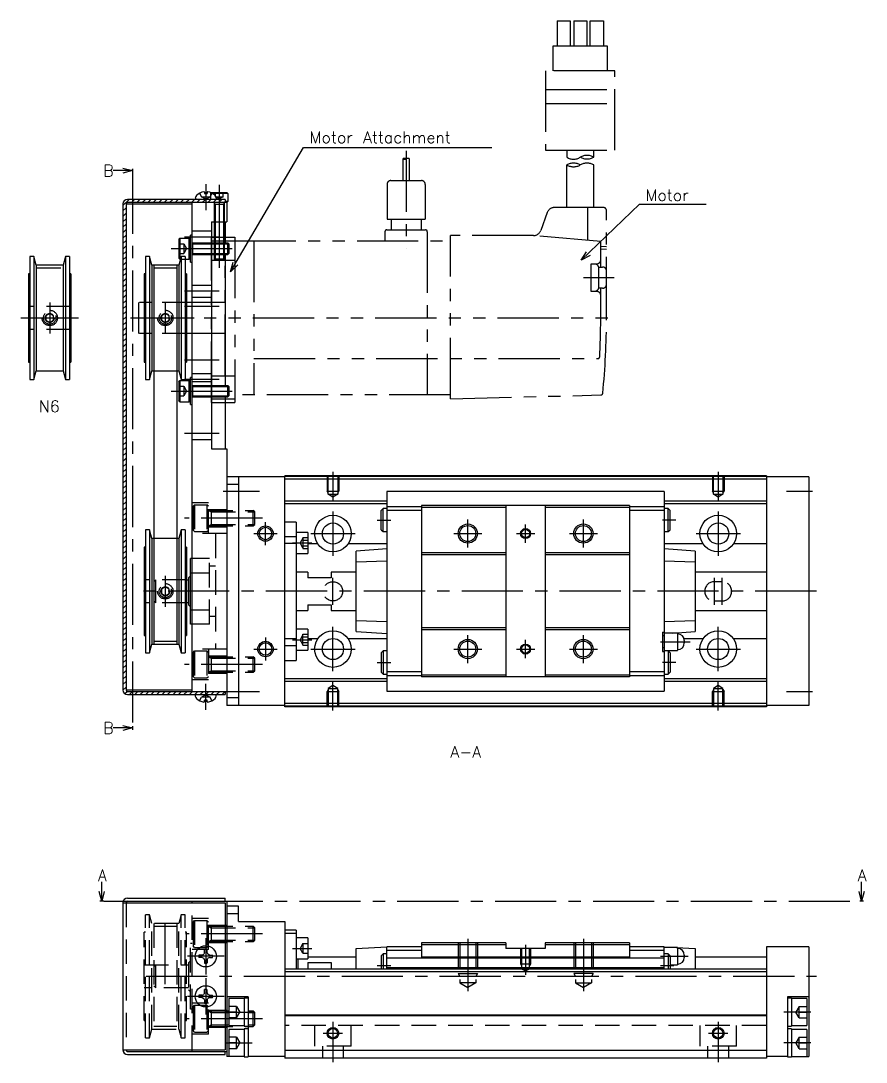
# Model space of a CAD drawing. Extents: x -2 to 446, y -8 to 279.
# Drawn here: x 226.3 to 445.7, y 9 to 279.5 of the extents above; entities that cross this region are included whole.
import ezdxf

# ---------------------------------------------------------------- set-up
doc = ezdxf.new("R2010")
doc.units = 0
doc.header["$LTSCALE"] = 0.5
for name, pattern in [('CENTER', [50.8, 31.75, -6.35, 6.35, -6.35]), ('DASHED', [19.05, 12.7, -6.35]), ('PHANTOM', [63.5, 31.75, -6.35, 6.35, -6.35, 6.35, -6.35])]:
    doc.linetypes.add(name, pattern=pattern)
for name, color, linetype in [('MSM_CENTER', 1, 'CENTER'), ('MSM_CONTINUOUS', 7, 'CONTINUOUS'), ('MSM_DASHED', 4, 'DASHED'), ('MSM_IMAGINARY', 6, 'PHANTOM'), ('MSM_NARROW', 5, 'CONTINUOUS'), ('MSM_PART_NUMBER', 7, 'CONTINUOUS')]:
    doc.layers.add(name, color=color, linetype=linetype)
doc.styles.get("Standard").update_dxf_attribs({"font": 'txt.shx', "height": 3, "bigfont": 'bigfont.shx'})

msp = doc.modelspace()

# ---------------------------------------------------------------- linework, layer by layer
at = {"layer": 'MSM_CENTER'}
for p, q in [((255.26, 240.06), (255.26, 96.3)), ((274.26, 237.06), (274.26, 230.3)), ((277.76, 236.9), (277.76, 215.3)), ((277.76, 223.3), (268.76, 223.3)), ((265.26, 220.3), (282.26, 220.3)), ((277.76, 209.3), (268.76, 209.3)), ((233.76, 206.3), (233.76, 198.3)), ((263.76, 206.3), (263.76, 198.3)), ((277.76, 205.3), (268.76, 205.3)), ((226.26, 202.3), (241.26, 202.3)), ((256.26, 202.3), (271.26, 202.3)), ((277.76, 191.3), (268.76, 191.3)), ((277.76, 186.3), (268.76, 186.3)), ((265.26, 183.3), (282.26, 183.3)), ((277.76, 172.3), (268.76, 172.3)), ((307.26, 162.3), (307.26, 154.79)), ((407.26, 162.3), (407.26, 154.79)), ((278.76, 157.3), (288.16, 157.3)), ((425.01, 157.3), (431.76, 157.3)), ((307.26, 152.05), (307.26, 140.55)), ((407.26, 152.05), (407.26, 140.55)), ((288.96, 150.3), (268.76, 150.3)), ((289.76, 143.3), (289.76, 149.3)), ((318.76, 149.8), (322.26, 149.8)), ((342.26, 142.67), (342.26, 149.92)), ((372.26, 142.67), (372.26, 149.92)), ((396.26, 149.8), (392.76, 149.8)), ((286.76, 146.3), (292.76, 146.3)), ((301.51, 146.3), (313.01, 146.3)), ((338.64, 146.3), (345.89, 146.3)), ((354.9, 146.3), (359.63, 146.3)), ((357.26, 143.93), (357.26, 148.66)), ((368.64, 146.3), (375.89, 146.3)), ((401.51, 146.3), (413.01, 146.3)), ((296.76, 143.85), (301.76, 143.85)), ((263.76, 135.3), (263.76, 127.3)), ((307.26, 127.8), (307.26, 134.8)), ((406.26, 127.8), (406.26, 134.8)), ((408.26, 127.8), (408.26, 134.8)), ((432.76, 131.3), (256.26, 131.3)), ((307.26, 110.55), (307.26, 122.05)), ((407.26, 110.55), (407.26, 122.05)), ((289.76, 119.3), (289.76, 113.3)), ((342.26, 112.67), (342.26, 119.92)), ((372.26, 112.67), (372.26, 119.92)), ((296.76, 118.74), (301.76, 118.74)), ((357.26, 113.93), (357.26, 118.66)), ((392.26, 118.2), (399.96, 118.2)), ((286.76, 116.3), (292.76, 116.3)), ((301.51, 116.3), (313.01, 116.3)), ((338.64, 116.3), (345.89, 116.3)), ((354.9, 116.3), (359.63, 116.3)), ((368.64, 116.3), (375.89, 116.3)), ((401.51, 116.3), (413.01, 116.3)), ((288.96, 112.3), (268.76, 112.3)), ((318.76, 112.8), (322.26, 112.8)), ((396.26, 112.8), (392.76, 112.8)), ((274.26, 100.54), (274.26, 107.3)), ((307.26, 100.3), (307.26, 107.81)), ((407.26, 100.3), (407.26, 107.81)), ((278.76, 105.3), (288.16, 105.3)), ((425.01, 105.3), (431.76, 105.3)), ((247.76, 50.8), (444.47, 50.8)), ((263.76, 29.3), (263.76, 47.05)), ((288.96, 42.3), (268.96, 42.3)), ((274.26, 41.25), (274.26, 31.75)), ((342.26, 41), (342.26, 27.41)), ((372.26, 41), (372.26, 27.41)), ((296.76, 38.55), (301.76, 38.55)), ((357.26, 39.5), (357.26, 31.69)), ((279.01, 36.5), (269.51, 36.5)), ((392.26, 36.5), (399.46, 36.5)), ((318.76, 34.1), (322.26, 34.1)), ((392.26, 34.1), (395.76, 34.1)), ((258.76, 31.3), (432.76, 31.3)), ((274.26, 30.85), (274.26, 21.35)), ((279.01, 26.1), (269.51, 26.1)), ((279.26, 22), (286.26, 22)), ((431.26, 22), (424.26, 22)), ((288.96, 20.3), (268.96, 20.3)), ((307.26, 19.5), (307.26, 9)), ((407.26, 19.5), (407.26, 9)), ((304.76, 16.5), (309.76, 16.5)), ((404.76, 16.5), (409.76, 16.5)), ((279.26, 14), (286.26, 14)), ((431.26, 14), (424.26, 14))]:
    msp.add_line(p, q, dxfattribs=at)
at = {"layer": 'MSM_CONTINUOUS'}
for p, q in [((252.76, 241.23), (255.26, 240.56)), ((255.26, 241.06), (255.26, 240.06)), ((255.26, 240.56), (250.26, 240.56)), ((255.26, 240.56), (252.76, 239.89)), ((279.26, 233.1), (253.96, 233.1)), ((271.55, 233.5), (271.51, 233.1)), ((273.93, 234.98), (273.95, 234.6)), ((273.95, 234.6), (274.58, 234.6)), ((274.59, 234.98), (274.58, 234.6)), ((275.67, 234.81), (275.76, 234.9)), ((275.76, 234.9), (279.76, 234.9)), ((280.01, 234.65), (275.98, 234.65)), ((276.98, 233.5), (277.01, 233.1)), ((279.26, 233.1), (279.26, 232.3)), ((279.76, 234.9), (280.01, 234.65)), ((280.01, 234.65), (280.01, 232.55)), ((252.76, 231.9), (252.76, 105.7)), ((253.56, 231.9), (253.56, 105.7)), ((253.56, 231.9), (270.76, 231.9)), ((279.76, 232.3), (253.96, 232.3)), ((270.76, 105.3), (270.76, 232.3)), ((280.01, 232.55), (279.26, 232.55)), ((279.76, 232.3), (280.01, 232.55)), ((279.76, 232.3), (279.76, 227.3)), ((275.76, 227.3), (275.76, 168.3)), ((275.76, 227.3), (279.76, 227.3)), ((276.46, 227.3), (276.46, 221.8)), ((279.06, 227.3), (279.06, 221.8)), ((279.26, 227.3), (279.26, 221.8)), ((267.26, 222.75), (267.56, 223.05)), ((267.26, 222.75), (267.26, 217.85)), ((267.56, 223.05), (269.96, 223.05)), ((267.56, 223.05), (267.56, 217.55)), ((270.26, 222.75), (269.96, 223.05)), ((269.96, 217.55), (269.96, 223.05)), ((270.76, 223.8), (270.26, 223.8)), ((270.26, 216.8), (270.26, 223.8)), ((275.76, 221.8), (279.99, 221.8)), ((279.99, 218.8), (279.99, 221.8)), ((279.99, 221.8), (280.26, 221.53)), ((280.26, 221.53), (280.26, 219.07)), ((228.62, 218.3), (228.62, 186.3)), ((229.66, 218.3), (228.62, 218.3)), ((229.66, 218.3), (229.66, 186.3)), ((230.26, 216.05), (229.66, 218.3)), ((237.86, 218.3), (237.26, 216.05)), ((237.86, 218.3), (237.86, 186.3)), ((238.9, 218.3), (237.86, 218.3)), ((238.9, 218.3), (238.9, 186.3)), ((258.62, 218.3), (258.62, 186.3)), ((259.66, 218.3), (258.62, 218.3)), ((259.66, 218.3), (259.66, 186.3)), ((260.26, 216.05), (259.66, 218.3)), ((267.86, 218.3), (267.26, 216.05)), ((267.56, 217.55), (267.26, 217.85)), ((267.56, 217.55), (267.66, 217.55)), ((267.86, 218.3), (267.86, 186.3)), ((268.9, 218.3), (267.86, 218.3)), ((268.9, 218.3), (268.9, 186.3)), ((268.9, 217.55), (269.96, 217.55)), ((270.26, 217.85), (269.96, 217.55)), ((270.26, 216.8), (270.76, 216.8)), ((275.76, 218.8), (279.99, 218.8)), ((276.46, 218.8), (276.46, 217.54)), ((279.06, 217.54), (276.46, 217.54)), ((276.7, 217.3), (276.46, 217.54)), ((278.82, 217.3), (276.7, 217.3)), ((278.82, 217.3), (279.06, 217.54)), ((279.06, 218.8), (279.06, 217.54)), ((279.26, 218.8), (279.26, 184.8)), ((280.26, 219.07), (279.99, 218.8)), ((228.26, 213.8), (228.26, 190.8)), ((228.62, 213.8), (228.26, 213.8)), ((237.26, 216.05), (230.26, 216.05)), ((230.26, 216.05), (230.26, 188.55)), ((237.26, 216.05), (237.26, 188.55)), ((239.26, 213.8), (238.9, 213.8)), ((239.26, 213.8), (239.26, 190.8)), ((258.62, 213.8), (258.26, 213.8)), ((258.26, 213.8), (258.26, 190.8)), ((260.26, 216.05), (260.26, 188.55)), ((267.26, 216.05), (260.26, 216.05)), ((260.76, 216.05), (260.76, 117.55)), ((266.76, 216.05), (266.76, 117.55)), ((267.26, 216.05), (267.26, 188.55)), ((269.26, 213.8), (268.9, 213.8)), ((269.26, 213.8), (269.26, 190.8)), ((228.26, 190.8), (228.62, 190.8)), ((238.9, 190.8), (239.26, 190.8)), ((258.26, 190.8), (258.62, 190.8)), ((268.9, 190.8), (269.26, 190.8)), ((229.66, 186.3), (230.26, 188.55)), ((230.26, 188.55), (237.26, 188.55)), ((237.26, 188.55), (237.86, 186.3)), ((259.66, 186.3), (260.26, 188.55)), ((260.26, 188.55), (260.76, 188.55)), ((266.76, 188.55), (267.26, 188.55)), ((267.26, 188.55), (267.86, 186.3)), ((270.76, 186.8), (270.26, 186.8)), ((270.26, 179.8), (270.26, 186.8)), ((228.62, 186.3), (229.66, 186.3)), ((237.86, 186.3), (238.9, 186.3)), ((258.62, 186.3), (259.66, 186.3)), ((267.26, 185.75), (267.56, 186.05)), ((267.26, 185.75), (267.26, 180.85)), ((267.56, 186.05), (269.96, 186.05)), ((267.56, 186.05), (267.56, 180.55)), ((267.86, 186.3), (268.9, 186.3)), ((270.26, 185.75), (269.96, 186.05)), ((269.96, 180.55), (269.96, 186.05)), ((275.76, 184.8), (279.99, 184.8)), ((279.99, 181.8), (279.99, 184.8)), ((279.99, 184.8), (280.26, 184.53)), ((280.26, 184.53), (280.26, 182.07)), ((275.76, 181.8), (279.99, 181.8)), ((279.26, 181.8), (279.26, 168.3)), ((280.26, 182.07), (279.99, 181.8)), ((267.56, 180.55), (267.26, 180.85)), ((267.56, 180.55), (269.96, 180.55)), ((270.26, 180.85), (269.96, 180.55)), ((270.26, 179.8), (270.76, 179.8)), ((275.76, 168.3), (279.76, 168.3)), ((279.76, 168.3), (279.76, 101.6)), ((294.76, 161), (279.76, 161)), ((282.76, 161), (282.76, 101.6)), ((419.76, 161.3), (294.76, 161.3)), ((294.76, 101.3), (294.76, 161.3)), ((419.76, 161.1), (294.76, 161.1)), ((419.76, 160.4), (294.76, 160.4)), ((419.76, 161.3), (419.76, 101.3)), ((430.76, 161), (419.76, 161)), ((430.76, 161), (430.76, 101.6)), ((282.76, 159), (279.76, 159)), ((393.26, 157.2), (321.26, 157.2)), ((321.26, 157.2), (321.26, 105.4)), ((393.26, 157.2), (393.26, 105.4)), ((321.26, 154.75), (294.76, 154.75)), ((419.76, 154.75), (393.26, 154.75)), ((321.26, 154.05), (294.76, 154.05)), ((320.26, 152.8), (319.76, 152.3)), ((319.76, 147.3), (319.76, 152.3)), ((321.26, 152.8), (320.26, 152.8)), ((320.26, 146.8), (320.26, 152.8)), ((330.26, 153.25), (321.26, 153.25)), ((330.26, 152.25), (321.26, 152.25)), ((384.26, 153.55), (330.26, 153.55)), ((330.26, 153.55), (330.26, 109.05)), ((352.16, 153.05), (330.26, 153.05)), ((352.16, 153.55), (352.16, 109.05)), ((362.36, 153.55), (362.36, 109.05)), ((384.26, 153.05), (362.36, 153.05)), ((384.26, 153.55), (384.26, 109.05)), ((393.26, 153.25), (384.26, 153.25)), ((393.26, 152.25), (384.26, 152.25)), ((419.76, 154.05), (393.26, 154.05)), ((394.26, 152.8), (393.26, 152.8)), ((394.76, 152.3), (394.26, 152.8)), ((394.26, 146.8), (394.26, 152.8)), ((394.76, 147.3), (394.76, 152.3)), ((297.76, 149.3), (294.76, 149.3)), ((297.76, 149.3), (297.76, 113.3)), ((258.62, 147.3), (258.62, 115.3)), ((259.66, 147.3), (258.62, 147.3)), ((260.26, 145.05), (259.66, 147.3)), ((259.66, 147.3), (259.66, 115.3)), ((267.86, 147.3), (267.26, 145.05)), ((267.86, 147.3), (267.86, 115.3)), ((268.9, 147.3), (267.86, 147.3)), ((268.9, 147.3), (268.9, 115.3)), ((300.76, 146.6), (297.76, 146.6)), ((300.76, 146.6), (300.76, 141.1)), ((319.76, 147.3), (320.26, 146.8)), ((320.26, 146.8), (321.26, 146.8)), ((393.26, 146.8), (394.26, 146.8)), ((394.26, 146.8), (394.76, 147.3)), ((260.26, 145.05), (260.26, 117.55)), ((260.76, 145.05), (260.26, 145.05)), ((267.26, 145.05), (266.76, 145.05)), ((267.26, 145.05), (267.26, 117.55)), ((297.76, 145.43), (294.76, 145.43)), ((297.76, 143.68), (294.76, 143.68)), ((303.31, 143.66), (300.76, 143.66)), ((321.26, 143.66), (311.21, 143.66)), ((403.31, 143.66), (393.26, 143.66)), ((419.76, 143.66), (411.21, 143.66)), ((258.26, 142.8), (258.26, 119.8)), ((258.62, 142.8), (258.26, 142.8)), ((269.26, 142.8), (268.9, 142.8)), ((269.26, 142.8), (269.26, 119.8)), ((297.76, 141.1), (300.76, 141.1)), ((321.26, 142.3), (313.26, 141.77)), ((313.26, 120.83), (313.26, 141.77)), ((352.16, 141.3), (330.26, 141.3)), ((352.16, 140.8), (330.26, 140.8)), ((384.26, 141.3), (362.36, 141.3)), ((384.26, 140.8), (362.36, 140.8)), ((401.26, 141.77), (393.26, 142.3)), ((401.26, 141.77), (401.26, 120.83)), ((270.26, 122.8), (270.26, 139.8)), ((270.76, 139.8), (270.26, 139.8)), ((321.26, 139.16), (313.26, 138.9)), ((401.26, 138.9), (393.26, 139.16)), ((270.26, 135.3), (269.76, 134.8)), ((270.26, 136.12), (270.76, 136.12)), ((300.76, 136.3), (297.76, 136.3)), ((300.76, 136.3), (300.76, 134.8)), ((306.76, 136.3), (306.76, 134.8)), ((313.26, 136.3), (306.76, 136.3)), ((419.76, 136.3), (401.26, 136.3)), ((269.26, 134.3), (269.76, 134.3)), ((269.76, 134.8), (269.76, 127.8)), ((306.76, 134.8), (300.76, 134.8)), ((269.76, 128.3), (269.26, 128.3)), ((269.76, 127.8), (270.26, 127.3)), ((300.76, 127.8), (306.76, 127.8)), ((300.76, 127.8), (300.76, 126.3)), ((306.76, 127.8), (306.76, 126.3)), ((270.26, 126.48), (270.76, 126.48)), ((297.76, 126.3), (300.76, 126.3)), ((306.76, 126.3), (313.26, 126.3)), ((401.26, 126.3), (419.76, 126.3)), ((270.76, 122.8), (270.26, 122.8)), ((313.26, 123.7), (321.26, 123.44)), ((352.16, 121.8), (330.26, 121.8)), ((384.26, 121.8), (362.36, 121.8)), ((393.26, 123.44), (401.26, 123.7)), ((258.26, 119.8), (258.62, 119.8)), ((268.9, 119.8), (269.26, 119.8)), ((300.76, 121.49), (297.76, 121.49)), ((300.76, 121.49), (300.76, 115.99)), ((313.26, 120.83), (321.26, 120.3)), ((352.16, 121.3), (330.26, 121.3)), ((384.26, 121.3), (362.36, 121.3)), ((392.76, 120.7), (392.76, 115.7)), ((392.76, 120.7), (393.26, 120.7)), ((393.26, 119.7), (392.76, 119.7)), ((396.71, 120.45), (393.26, 120.45)), ((395.52, 120.45), (401.26, 120.83)), ((396.71, 120.45), (396.71, 115.95)), ((259.66, 115.3), (260.26, 117.55)), ((260.26, 117.55), (267.26, 117.55)), ((267.26, 117.55), (267.86, 115.3)), ((297.76, 118.92), (294.76, 118.92)), ((297.76, 117.17), (294.76, 117.17)), ((303.31, 118.94), (300.76, 118.94)), ((321.26, 118.94), (311.21, 118.94)), ((392.76, 116.7), (393.26, 116.7)), ((403.31, 118.94), (398.4, 118.94)), ((398.46, 118.5), (398.46, 117.9)), ((419.76, 118.94), (411.21, 118.94)), ((258.62, 115.3), (259.66, 115.3)), ((267.86, 115.3), (268.9, 115.3)), ((297.76, 115.99), (300.76, 115.99)), ((320.26, 115.8), (319.76, 115.3)), ((319.76, 115.3), (319.76, 110.3)), ((320.26, 115.8), (320.26, 109.8)), ((321.26, 115.8), (320.26, 115.8)), ((392.76, 115.7), (393.26, 115.7)), ((393.26, 115.95), (396.71, 115.95)), ((394.26, 115.8), (393.26, 115.8)), ((394.26, 115.8), (394.26, 109.8)), ((394.76, 115.3), (394.26, 115.8)), ((394.76, 115.3), (394.76, 110.3)), ((294.76, 113.3), (297.76, 113.3)), ((321.26, 108.55), (294.76, 108.55)), ((319.76, 110.3), (320.26, 109.8)), ((320.26, 109.8), (321.26, 109.8)), ((330.26, 110.35), (321.26, 110.35)), ((330.26, 109.35), (321.26, 109.35)), ((352.16, 109.55), (330.26, 109.55)), ((384.26, 109.05), (330.26, 109.05)), ((384.26, 109.55), (362.36, 109.55)), ((393.26, 110.35), (384.26, 110.35)), ((393.26, 109.35), (384.26, 109.35)), ((393.26, 109.8), (394.26, 109.8)), ((419.76, 108.55), (393.26, 108.55)), ((394.26, 109.8), (394.76, 110.3)), ((253.56, 105.7), (270.76, 105.7)), ((321.26, 107.85), (294.76, 107.85)), ((419.76, 107.85), (393.26, 107.85)), ((253.96, 105.3), (279.76, 105.3)), ((253.96, 104.5), (279.26, 104.5)), ((271.55, 104.1), (271.51, 104.5)), ((273.93, 102.62), (273.95, 103)), ((274.58, 103), (273.95, 103)), ((274.59, 102.62), (274.58, 103)), ((276.98, 104.1), (277.01, 104.5)), ((279.26, 105.3), (279.26, 104.5)), ((282.76, 103.6), (279.76, 103.6)), ((321.26, 105.4), (393.26, 105.4)), ((294.76, 101.6), (279.76, 101.6)), ((419.76, 102.2), (294.76, 102.2)), ((419.76, 101.5), (294.76, 101.5)), ((419.76, 101.3), (294.76, 101.3)), ((430.76, 101.6), (419.76, 101.6)), ((255.26, 95.8), (250.26, 95.8)), ((252.76, 96.47), (255.26, 95.8)), ((255.26, 95.8), (252.76, 95.13)), ((255.26, 96.3), (255.26, 95.3)), ((247.26, 50.8), (247.26, 55.8)), ((444.47, 50.8), (444.47, 55.8)), ((247.26, 50.8), (246.59, 53.3)), ((247.93, 53.3), (247.26, 50.8)), ((253.96, 51.6), (279.26, 51.6)), ((279.26, 50.8), (279.26, 51.6)), ((444.47, 50.8), (443.8, 53.3)), ((445.14, 53.3), (444.47, 50.8)), ((247.76, 50.8), (246.76, 50.8)), ((252.76, 50.4), (279.26, 50.4)), ((252.76, 50.4), (252.76, 12.2)), ((253.96, 50.8), (279.76, 50.8)), ((270.76, 50.4), (270.76, 50.8)), ((279.26, 50.4), (279.26, 12.2)), ((279.76, 50.8), (279.76, 10.5)), ((282.76, 49.5), (279.76, 49.5)), ((282.76, 45.5), (282.76, 49.5)), ((444.97, 50.8), (443.97, 50.8)), ((282.76, 47.5), (279.76, 47.5)), ((282.76, 45.5), (294.76, 45.5)), ((294.76, 45.5), (294.76, 10)), ((297.76, 43.3), (294.76, 43.3)), ((297.76, 43.3), (297.76, 33.2)), ((297.76, 42.45), (294.76, 42.45)), ((300.76, 41.3), (297.76, 41.3)), ((300.76, 41.3), (300.76, 35.8)), ((273.93, 37.42), (273.95, 38.27)), ((274.59, 37.42), (274.58, 38.27)), ((313.26, 38.5), (321.26, 39)), ((313.26, 33.2), (313.26, 38.5)), ((330.26, 39), (321.26, 39)), ((321.26, 33.2), (321.26, 39)), ((330.26, 38), (321.26, 38)), ((330.26, 40), (330.26, 36.29)), ((352.16, 40), (330.26, 40)), ((352.16, 39.5), (330.26, 39.5)), ((352.16, 40), (352.16, 38.5)), ((362.36, 38.5), (352.16, 38.5)), ((384.26, 40), (362.36, 40)), ((362.36, 40), (362.36, 38.5)), ((384.26, 39.5), (362.36, 39.5)), ((384.26, 40), (384.26, 36.29)), ((393.26, 39), (384.26, 39)), ((393.26, 38), (384.26, 38)), ((393.26, 39), (401.26, 38.5)), ((393.26, 33.2), (393.26, 39)), ((396.71, 38.75), (393.26, 38.75)), ((396.71, 38.75), (396.71, 34.25)), ((401.26, 38.5), (401.26, 33.2)), ((419.76, 39), (419.76, 10)), ((430.76, 39), (419.76, 39)), ((430.76, 39), (430.76, 10.5)), ((273.34, 36.83), (272.49, 36.82)), ((273.34, 36.17), (272.49, 36.18)), ((273.34, 36.83), (273.74, 37.02)), ((273.34, 36.17), (273.74, 35.98)), ((273.93, 37.42), (273.74, 37.02)), ((273.93, 35.58), (273.74, 35.98)), ((273.93, 35.58), (273.95, 34.73)), ((274.59, 35.58), (274.58, 34.73)), ((274.59, 37.42), (274.78, 37.02)), ((274.59, 35.58), (274.78, 35.98)), ((275.19, 36.83), (274.78, 37.02)), ((275.19, 36.17), (274.78, 35.98)), ((275.19, 36.83), (276.03, 36.82)), ((275.19, 36.17), (276.03, 36.18)), ((297.76, 35.8), (300.76, 35.8)), ((298.26, 33.2), (298.26, 35.8)), ((313.26, 36.3), (300.76, 36.3)), ((320.26, 37.1), (319.76, 36.6)), ((319.76, 36.6), (319.76, 33.2)), ((321.26, 37.1), (320.26, 37.1)), ((320.26, 37.1), (320.26, 33.2)), ((393.26, 36), (321.26, 36)), ((384.26, 36.29), (330.26, 36.29)), ((394.26, 37.1), (393.26, 37.1)), ((394.76, 36.6), (394.26, 37.1)), ((394.26, 37.1), (394.26, 33.2)), ((394.76, 36.6), (394.76, 33.2)), ((398.46, 36.8), (398.46, 36.2)), ((419.76, 36.3), (401.26, 36.3)), ((419.76, 33.2), (294.76, 33.2)), ((419.76, 32.5), (294.76, 32.5)), ((300.76, 34.87), (306.76, 34.87)), ((300.76, 34.87), (300.76, 33.2)), ((306.76, 34.87), (306.76, 33.2)), ((393.26, 33.5), (321.26, 33.5)), ((394.76, 34.25), (396.71, 34.25)), ((273.93, 27.02), (273.95, 27.87)), ((274.59, 27.02), (274.58, 27.87)), ((273.34, 26.43), (272.49, 26.42)), ((273.34, 25.77), (272.49, 25.78)), ((273.34, 26.43), (273.74, 26.62)), ((273.34, 25.77), (273.74, 25.58)), ((273.93, 27.02), (273.74, 26.62)), ((273.93, 25.18), (273.74, 25.58)), ((273.93, 25.18), (273.95, 24.33)), ((274.59, 25.18), (274.58, 24.33)), ((274.59, 27.02), (274.78, 26.62)), ((274.59, 25.18), (274.78, 25.58)), ((275.19, 26.43), (274.78, 26.62)), ((275.19, 25.77), (274.78, 25.58)), ((275.19, 26.43), (276.03, 26.42)), ((275.19, 25.77), (276.03, 25.78)), ((285.26, 26), (279.76, 26)), ((284.26, 25.5), (280.26, 25.5)), ((280.26, 25.5), (280.26, 18.5)), ((285.26, 25.65), (284.26, 25.65)), ((284.26, 25.65), (284.26, 18.35)), ((285.26, 26), (285.26, 10.35)), ((430.76, 26), (425.26, 26)), ((425.26, 26), (425.26, 10.35)), ((426.26, 25.65), (425.26, 25.65)), ((426.26, 25.65), (426.26, 18.35)), ((430.26, 25.5), (426.26, 25.5)), ((430.26, 25.5), (430.26, 18.5)), ((419.76, 21.2), (294.76, 21.2)), ((419.76, 21), (294.76, 21)), ((280.26, 18.5), (284.26, 18.5)), ((284.26, 17.5), (280.26, 17.5)), ((280.26, 17.5), (280.26, 10.5)), ((284.26, 18.35), (285.26, 18.35)), ((285.26, 17.65), (284.26, 17.65)), ((284.26, 17.65), (284.26, 10.35)), ((425.26, 18.35), (426.26, 18.35)), ((426.26, 17.65), (425.26, 17.65)), ((426.26, 18.5), (430.26, 18.5)), ((426.26, 17.65), (426.26, 10.35)), ((430.26, 17.5), (426.26, 17.5)), ((430.26, 17.5), (430.26, 10.5)), ((252.76, 12.2), (279.26, 12.2)), ((253.96, 11.8), (279.76, 11.8)), ((253.96, 11), (279.26, 11)), ((270.76, 11.8), (270.76, 12.2)), ((279.26, 11), (279.26, 11.8)), ((419.76, 12), (294.76, 12)), ((284.26, 10.5), (279.76, 10.5)), ((284.26, 10.35), (285.26, 10.35)), ((294.76, 10.5), (285.26, 10.5)), ((419.76, 10), (294.76, 10)), ((425.26, 10.5), (419.76, 10.5)), ((425.26, 10.35), (426.26, 10.35)), ((426.26, 10.5), (430.76, 10.5))]:
    msp.add_line(p, q, dxfattribs=at)
for centre, radius in [((307.26, 146.3), 4.75), ((307.26, 146.3), 2.75), ((407.26, 146.3), 4.75), ((407.26, 146.3), 2.75), ((289.76, 146.3), 1.62), ((342.26, 146.3), 2.07), ((357.26, 146.3), 1.06), ((372.26, 146.3), 2.07), ((307.26, 116.3), 4.75), ((307.26, 116.3), 2.75), ((407.26, 116.3), 4.75), ((407.26, 116.3), 2.75), ((289.76, 116.3), 1.62), ((342.26, 116.3), 2.07), ((357.26, 116.3), 1.06), ((372.26, 116.3), 2.07), ((274.26, 36.5), 2.75), ((274.26, 26.1), 2.75), ((307.26, 16.5), 1.23), ((407.26, 16.5), 1.23)]:
    msp.add_circle(centre, radius, dxfattribs=at)
for centre, radius, start, end in [((253.96, 231.9), 1.2, 90, 180), ((272.54, 233.42), 1, 133.4267, 175), ((274.26, 231.6), 3.5, 98.5396, 133.4267), ((273.73, 234.78), 0.284, 44.1872, 87.0617), ((274.8, 234.78), 0.284, 92.9383, 135.8128), ((274.26, 231.6), 3.5, 46.5733, 81.4604), ((275.98, 233.42), 1, 5, 46.5733), ((253.96, 231.9), 0.4, 90, 180), ((396.71, 118.5), 1.75, 0, 90), ((396.71, 117.9), 1.75, 270, 0), ((253.96, 105.7), 1.2, 180, 270), ((253.96, 105.7), 0.4, 180, 270), ((272.54, 104.18), 1, 185, 226.5733), ((274.26, 106), 3.5, 226.5733, 261.4604), ((274.26, 106), 3.5, 278.5396, 313.4267), ((275.98, 104.18), 1, 313.4267, 355), ((273.73, 102.82), 0.284, 272.9383, 315.8128), ((274.8, 102.82), 0.284, 224.1872, 267.0617), ((253.96, 50.4), 1.2, 90, 180), ((253.96, 50.4), 0.4, 90, 180), ((274.26, 36.5), 1.8, 79.8876, 100.1124), ((396.71, 36.8), 1.75, 0, 90), ((274.26, 36.5), 1.8, 169.8876, 190.1124), ((274.26, 36.5), 1.8, 349.8876, 10.1124), ((396.71, 36.2), 1.75, 270, 0), ((274.26, 36.5), 1.8, 259.8876, 280.1124), ((274.26, 26.1), 1.8, 79.8876, 100.1124), ((274.26, 26.1), 1.8, 169.8876, 190.1124), ((274.26, 26.1), 1.8, 349.8876, 10.1124), ((274.26, 26.1), 1.8, 259.8876, 280.1124), ((253.96, 12.2), 1.2, 180, 270), ((253.96, 12.2), 0.4, 180, 270)]:
    msp.add_arc(centre, radius, start, end, dxfattribs=at)
at = {"layer": 'MSM_DASHED'}
for p, q in [((272.65, 234.71), (273.12, 233.77)), ((274.26, 233.17), (273.12, 233.77)), ((273.12, 233.77), (275.41, 233.77)), ((274.26, 233.17), (275.41, 233.77)), ((275.87, 234.71), (275.41, 233.77)), ((275.51, 234.65), (275.67, 234.81)), ((275.51, 234.65), (275.51, 233.1)), ((275.98, 234.65), (275.51, 234.65)), ((276.76, 233.8), (276.76, 234.9)), ((276.76, 233.8), (278.76, 233.8)), ((277.76, 233.22), (276.76, 233.8)), ((277.76, 234.9), (277.76, 233.8)), ((278.76, 233.8), (277.76, 233.22)), ((278.76, 233.8), (278.76, 234.9)), ((276.46, 232.2), (276.46, 227.3)), ((279.06, 231.81), (276.46, 231.81)), ((276.7, 231.81), (276.7, 227.3)), ((278.82, 231.81), (278.82, 227.3)), ((279.06, 232.2), (279.06, 227.3)), ((270.76, 224.9), (275.76, 224.9)), ((270.76, 221.8), (275.76, 221.8)), ((270.8, 221.8), (270.8, 218.8)), ((267.26, 221.55), (268.56, 221.55)), ((267.26, 220.3), (268.56, 220.3)), ((268.56, 221.55), (268.56, 219.05)), ((268.56, 221.55), (269.28, 220.3)), ((269.28, 220.3), (268.56, 219.05)), ((270.76, 221.55), (270.8, 221.53)), ((270.8, 221.53), (275.76, 221.53)), ((267.26, 219.05), (268.56, 219.05)), ((267.66, 217.55), (268.9, 217.55)), ((270.76, 219.05), (270.8, 219.07)), ((270.76, 218.8), (275.76, 218.8)), ((270.8, 219.07), (275.76, 219.07)), ((230.26, 215.29), (237.26, 215.29)), ((260.76, 215.29), (266.76, 215.29)), ((270.76, 210.8), (275.76, 210.8)), ((269.26, 206.3), (258.26, 206.3)), ((270.76, 207.7), (275.76, 207.7)), ((239.26, 205.3), (228.26, 205.3)), ((233.76, 203.45), (232.76, 202.88)), ((232.76, 202.88), (232.76, 201.72)), ((234.76, 202.88), (233.76, 203.45)), ((234.76, 201.72), (234.76, 202.88)), ((263.76, 203.45), (262.76, 202.88)), ((262.76, 202.88), (262.76, 201.72)), ((264.76, 202.88), (263.76, 203.45)), ((264.76, 201.72), (264.76, 202.88)), ((232.76, 201.72), (233.76, 201.15)), ((233.76, 201.15), (234.76, 201.72)), ((262.76, 201.72), (263.76, 201.15)), ((263.76, 201.15), (264.76, 201.72)), ((239.26, 199.3), (228.26, 199.3)), ((269.26, 198.3), (258.26, 198.3)), ((260.76, 188.55), (266.76, 188.55)), ((270.76, 187.9), (275.76, 187.9)), ((267.26, 184.55), (268.56, 184.55)), ((268.56, 184.55), (268.56, 182.05)), ((268.56, 184.55), (269.28, 183.3)), ((270.76, 185.8), (275.76, 185.8)), ((270.76, 184.8), (275.76, 184.8)), ((270.76, 184.55), (270.8, 184.53)), ((270.8, 184.8), (270.8, 181.8)), ((270.8, 184.53), (275.76, 184.53)), ((267.26, 183.3), (268.56, 183.3)), ((267.26, 182.05), (268.56, 182.05)), ((269.28, 183.3), (268.56, 182.05)), ((270.76, 182.05), (270.8, 182.07)), ((270.76, 181.8), (275.76, 181.8)), ((270.8, 182.07), (275.76, 182.07)), ((270.76, 170.7), (275.76, 170.7)), ((305.76, 161.3), (305.76, 157.3)), ((306.03, 156.5), (306.03, 161.3)), ((308.49, 161.3), (308.49, 156.5)), ((308.76, 161.3), (308.76, 157.3)), ((405.76, 161.3), (405.76, 157.3)), ((406.03, 156.5), (406.03, 161.3)), ((408.49, 161.3), (408.49, 156.5)), ((408.76, 161.3), (408.76, 157.3)), ((306.03, 156.83), (305.76, 157.3)), ((305.76, 157.3), (308.76, 157.3)), ((308.49, 156.83), (308.76, 157.3)), ((406.03, 156.83), (405.76, 157.3)), ((405.76, 157.3), (408.76, 157.3)), ((408.49, 156.83), (408.76, 157.3)), ((274.96, 154.3), (270.76, 154.3)), ((274.96, 146.3), (274.96, 154.3)), ((306.03, 156.5), (308.49, 156.5)), ((307.26, 155.79), (306.03, 156.5)), ((308.49, 156.5), (307.26, 155.79)), ((406.03, 156.5), (408.49, 156.5)), ((407.26, 155.79), (406.03, 156.5)), ((408.49, 156.5), (407.26, 155.79)), ((270.96, 153.4), (271.36, 153.8)), ((270.96, 153.4), (270.96, 147.2)), ((271.36, 153.8), (271.36, 146.8)), ((271.36, 153.8), (274.56, 153.8)), ((274.96, 153.4), (274.56, 153.8)), ((274.56, 153.8), (274.56, 146.8)), ((274.96, 152.55), (279.76, 152.55)), ((274.96, 152.3), (286.58, 152.3)), ((274.96, 152.3), (275.62, 151.92)), ((275.62, 152.3), (275.62, 148.3)), ((275.62, 151.92), (286.96, 151.92)), ((286.58, 148.3), (286.58, 152.3)), ((286.96, 151.92), (286.58, 152.3)), ((286.96, 148.68), (286.96, 151.92)), ((279.76, 146.3), (270.76, 146.3)), ((271.36, 146.8), (270.96, 147.2)), ((271.36, 146.8), (274.56, 146.8)), ((274.56, 146.8), (274.96, 147.2)), ((274.96, 148.3), (275.62, 148.68)), ((274.96, 148.3), (286.58, 148.3)), ((274.96, 148.05), (279.76, 148.05)), ((275.62, 148.68), (286.96, 148.68)), ((276.76, 146.3), (276.76, 116.3)), ((286.58, 148.3), (286.96, 148.68)), ((266.76, 145.05), (260.76, 145.05)), ((299.46, 145.1), (298.74, 143.85)), ((299.46, 142.6), (298.74, 143.85)), ((299.46, 145.3), (300.76, 145.3)), ((299.46, 145.3), (299.46, 142.41)), ((299.46, 144.58), (300.76, 144.58)), ((299.46, 143.13), (300.76, 143.13)), ((299.46, 142.41), (300.76, 142.41)), ((275.26, 139.8), (270.76, 139.8)), ((275.26, 122.8), (275.26, 139.8)), ((270.76, 136.12), (275.26, 136.12)), ((276.76, 137.8), (275.26, 137.8)), ((269.26, 134.3), (258.26, 134.3)), ((261.26, 134.3), (260.76, 133.8)), ((261.26, 128.3), (261.26, 134.3)), ((408.26, 133.8), (406.26, 133.8)), ((263.76, 132.45), (262.76, 131.88)), ((262.76, 131.88), (262.76, 130.72)), ((262.76, 130.72), (263.76, 130.15)), ((264.76, 131.88), (263.76, 132.45)), ((263.76, 130.15), (264.76, 130.72)), ((264.76, 130.72), (264.76, 131.88)), ((269.26, 128.3), (258.26, 128.3)), ((260.76, 128.8), (261.26, 128.3)), ((406.26, 128.8), (408.26, 128.8)), ((270.76, 126.48), (275.26, 126.48)), ((276.76, 124.8), (275.26, 124.8)), ((275.26, 122.8), (270.76, 122.8)), ((299.46, 119.99), (298.74, 118.74)), ((299.46, 120.19), (300.76, 120.19)), ((299.46, 117.3), (299.46, 120.19)), ((299.46, 119.47), (300.76, 119.47)), ((260.76, 118.31), (266.76, 118.31)), ((299.46, 117.49), (298.74, 118.74)), ((299.46, 118.02), (300.76, 118.02)), ((299.46, 117.3), (300.76, 117.3)), ((279.76, 116.3), (270.76, 116.3)), ((270.96, 115.4), (271.36, 115.8)), ((270.96, 115.4), (270.96, 109.2)), ((271.36, 115.8), (274.56, 115.8)), ((271.36, 115.8), (271.36, 108.8)), ((274.56, 115.8), (274.56, 108.8)), ((274.96, 115.4), (274.56, 115.8)), ((274.96, 116.3), (274.96, 108.3)), ((274.96, 114.55), (279.76, 114.55)), ((274.96, 114.3), (286.58, 114.3)), ((274.96, 114.3), (275.62, 113.92)), ((275.62, 114.3), (275.62, 110.3)), ((275.62, 113.92), (286.96, 113.92)), ((286.58, 110.3), (286.58, 114.3)), ((286.96, 113.92), (286.58, 114.3)), ((286.96, 110.68), (286.96, 113.92)), ((274.96, 108.3), (270.76, 108.3)), ((271.36, 108.8), (270.96, 109.2)), ((271.36, 108.8), (274.56, 108.8)), ((274.56, 108.8), (274.96, 109.2)), ((274.96, 110.3), (275.62, 110.68)), ((274.96, 110.3), (286.58, 110.3)), ((274.96, 110.05), (279.76, 110.05)), ((275.62, 110.68), (286.96, 110.68)), ((286.58, 110.3), (286.96, 110.68)), ((306.03, 105.77), (305.76, 105.3)), ((307.26, 106.81), (306.03, 106.1)), ((306.03, 106.1), (306.03, 101.3)), ((306.03, 106.1), (308.49, 106.1)), ((308.49, 106.1), (307.26, 106.81)), ((308.49, 101.3), (308.49, 106.1)), ((308.49, 105.77), (308.76, 105.3)), ((406.03, 105.77), (405.76, 105.3)), ((407.26, 106.81), (406.03, 106.1)), ((406.03, 106.1), (406.03, 101.3)), ((406.03, 106.1), (408.49, 106.1)), ((408.49, 106.1), (407.26, 106.81)), ((408.49, 101.3), (408.49, 106.1)), ((408.49, 105.77), (408.76, 105.3)), ((272.65, 102.89), (273.12, 103.83)), ((274.26, 104.43), (273.12, 103.83)), ((275.41, 103.83), (273.12, 103.83)), ((274.26, 104.43), (275.41, 103.83)), ((275.87, 102.89), (275.41, 103.83)), ((305.76, 101.3), (305.76, 105.3)), ((305.76, 105.3), (308.76, 105.3)), ((308.76, 101.3), (308.76, 105.3)), ((405.76, 101.3), (405.76, 105.3)), ((405.76, 105.3), (408.76, 105.3)), ((408.76, 101.3), (408.76, 105.3)), ((253.56, 50.4), (253.56, 12.2)), ((270.76, 12.2), (270.76, 50.4)), ((259.66, 47.3), (258.62, 47.3)), ((258.62, 15.3), (258.62, 47.3)), ((259.66, 15.3), (259.66, 47.3)), ((260.26, 45.05), (259.66, 47.3)), ((267.86, 47.3), (267.26, 45.05)), ((267.86, 15.3), (267.86, 47.3)), ((268.9, 47.3), (267.86, 47.3)), ((268.9, 15.3), (268.9, 47.3)), ((274.96, 46.3), (270.76, 46.3)), ((274.96, 38.3), (274.96, 46.3)), ((260.26, 17.55), (260.26, 45.05)), ((267.26, 45.05), (260.26, 45.05)), ((260.76, 45.05), (260.76, 17.55)), ((260.76, 44.29), (266.76, 44.29)), ((266.76, 45.05), (266.76, 17.55)), ((267.26, 17.55), (267.26, 45.05)), ((270.96, 45.4), (271.36, 45.8)), ((270.96, 45.4), (270.96, 39.2)), ((271.36, 45.8), (274.56, 45.8)), ((271.36, 45.8), (271.36, 38.8)), ((274.56, 45.8), (274.56, 38.8)), ((274.96, 45.4), (274.56, 45.8)), ((274.96, 44.55), (279.76, 44.55)), ((274.96, 44.3), (286.58, 44.3)), ((274.96, 44.3), (275.62, 43.92)), ((275.62, 44.3), (275.62, 40.3)), ((275.62, 43.92), (286.96, 43.92)), ((286.58, 40.3), (286.58, 44.3)), ((286.96, 43.92), (286.58, 44.3)), ((286.96, 40.68), (286.96, 43.92)), ((258.26, 19.8), (258.26, 42.8)), ((258.62, 42.8), (258.26, 42.8)), ((269.26, 42.8), (268.9, 42.8)), ((269.26, 19.8), (269.26, 42.8)), ((274.96, 40.3), (275.62, 40.68)), ((275.62, 40.68), (286.96, 40.68)), ((286.58, 40.3), (286.96, 40.68)), ((270.76, 39.8), (270.26, 39.8)), ((270.26, 22.8), (270.26, 39.8)), ((274.96, 38.3), (270.76, 38.3)), ((271.36, 38.8), (270.96, 39.2)), ((271.36, 38.8), (274.56, 38.8)), ((274.56, 38.8), (274.96, 39.2)), ((274.96, 40.3), (286.58, 40.3)), ((274.96, 40.05), (279.76, 40.05)), ((299.46, 39.8), (298.74, 38.55)), ((299.46, 37.3), (298.74, 38.55)), ((299.46, 39.8), (300.76, 39.8)), ((299.46, 39.8), (299.46, 37.3)), ((299.46, 38.55), (300.76, 38.55)), ((339.76, 40), (339.76, 32)), ((340.19, 40), (340.19, 29.6)), ((344.33, 40), (344.33, 29.6)), ((344.76, 40), (344.76, 32)), ((355.96, 38.5), (355.96, 34.5)), ((356.2, 38.5), (356.2, 33.3)), ((358.32, 33.3), (358.32, 38.5)), ((358.56, 38.5), (358.56, 34.5)), ((369.76, 40), (369.76, 32)), ((370.19, 40), (370.19, 29.6)), ((374.33, 40), (374.33, 29.6)), ((374.76, 40), (374.76, 32)), ((270.26, 35.3), (269.76, 34.8)), ((299.46, 37.3), (300.76, 37.3)), ((258.26, 34.3), (269.76, 34.3)), ((261.26, 34.3), (260.76, 33.8)), ((261.26, 28.3), (261.26, 34.3)), ((269.76, 34.8), (269.76, 27.8)), ((355.96, 34.5), (356.2, 34.08)), ((355.96, 34.5), (358.56, 34.5)), ((358.32, 33.3), (356.2, 33.3)), ((356.2, 33.3), (357.26, 32.69)), ((357.26, 32.69), (358.32, 33.3)), ((358.56, 34.5), (358.32, 34.08)), ((339.76, 32), (340.19, 31.25)), ((339.76, 32), (344.76, 32)), ((344.76, 32), (344.33, 31.25)), ((374.76, 32), (369.76, 32)), ((369.76, 32), (370.19, 31.25)), ((374.76, 32), (374.33, 31.25)), ((269.76, 28.3), (258.26, 28.3)), ((260.76, 28.8), (261.26, 28.3)), ((269.76, 27.8), (270.26, 27.3)), ((344.33, 29.6), (340.19, 29.6)), ((340.19, 29.6), (342.26, 28.41)), ((344.33, 29.6), (342.26, 28.41)), ((370.19, 29.6), (374.33, 29.6)), ((370.19, 29.6), (372.26, 28.41)), ((374.33, 29.6), (372.26, 28.41)), ((270.76, 22.8), (270.26, 22.8)), ((274.96, 24.3), (270.76, 24.3)), ((270.96, 23.4), (271.36, 23.8)), ((270.96, 23.4), (270.96, 17.2)), ((271.36, 23.8), (271.36, 16.8)), ((271.36, 23.8), (274.56, 23.8)), ((274.56, 23.8), (274.56, 16.8)), ((274.96, 23.4), (274.56, 23.8)), ((274.96, 16.3), (274.96, 24.3)), ((274.96, 22.55), (279.76, 22.55)), ((274.96, 22.3), (280.26, 22.3)), ((274.96, 22.3), (275.62, 21.92)), ((275.62, 22.3), (275.62, 18.3)), ((275.62, 21.92), (280.26, 21.92)), ((282.26, 23.5), (280.26, 23.5)), ((282.26, 22), (280.26, 22)), ((282.26, 20.5), (282.26, 23.5)), ((282.26, 23.5), (283.13, 22)), ((282.26, 20.5), (283.13, 22)), ((285.26, 22.3), (286.58, 22.3)), ((285.26, 21.92), (286.96, 21.92)), ((286.58, 18.3), (286.58, 22.3)), ((286.96, 21.92), (286.58, 22.3)), ((286.96, 18.68), (286.96, 21.92)), ((428.26, 23.5), (427.4, 22)), ((428.26, 20.5), (427.4, 22)), ((428.26, 20.5), (428.26, 23.5)), ((428.26, 23.5), (430.26, 23.5)), ((428.26, 22), (430.26, 22)), ((258.26, 19.8), (258.62, 19.8)), ((268.9, 19.8), (269.26, 19.8)), ((282.26, 20.5), (280.26, 20.5)), ((428.26, 20.5), (430.26, 20.5)), ((259.66, 15.3), (260.26, 17.55)), ((260.26, 17.55), (267.26, 17.55)), ((260.76, 18.31), (266.76, 18.31)), ((267.26, 17.55), (267.86, 15.3)), ((274.96, 16.3), (270.76, 16.3)), ((271.36, 16.8), (270.96, 17.2)), ((271.36, 16.8), (274.56, 16.8)), ((274.56, 16.8), (274.96, 17.2)), ((274.96, 18.3), (275.62, 18.68)), ((274.96, 18.3), (286.58, 18.3)), ((274.96, 18.05), (279.76, 18.05)), ((275.62, 18.68), (280.26, 18.68)), ((285.26, 18.68), (286.96, 18.68)), ((286.58, 18.3), (286.96, 18.68)), ((419.76, 18.5), (294.76, 18.5)), ((302.51, 18.5), (302.51, 13.2)), ((312.01, 13.2), (312.01, 18.5)), ((402.51, 18.5), (402.51, 13.2)), ((412.01, 13.2), (412.01, 18.5)), ((258.62, 15.3), (259.66, 15.3)), ((267.86, 15.3), (268.9, 15.3)), ((282.26, 15.5), (280.26, 15.5)), ((282.26, 14), (280.26, 14)), ((282.26, 12.5), (282.26, 15.5)), ((282.26, 15.5), (283.13, 14)), ((282.26, 12.5), (283.13, 14)), ((428.26, 15.5), (427.4, 14)), ((428.26, 12.5), (427.4, 14)), ((428.26, 12.5), (428.26, 15.5)), ((428.26, 15.5), (430.26, 15.5)), ((428.26, 14), (430.26, 14)), ((282.26, 12.5), (280.26, 12.5)), ((312.01, 13.2), (302.51, 13.2)), ((304.51, 13.2), (304.51, 10)), ((310.01, 10), (310.01, 13.2)), ((412.01, 13.2), (402.51, 13.2)), ((404.51, 13.2), (404.51, 10)), ((410.01, 10), (410.01, 13.2)), ((428.26, 12.5), (430.26, 12.5))]:
    msp.add_line(p, q, dxfattribs=at)
for centre, radius in [((233.76, 202.3), 2), ((233.76, 202.3), 1.62), ((233.76, 202.3), 1.15), ((263.76, 202.3), 2), ((263.76, 202.3), 1.62), ((263.76, 202.3), 1.15), ((263.76, 131.3), 2), ((263.76, 131.3), 1.62), ((307.26, 131.3), 2.5), ((263.76, 131.3), 1.15)]:
    msp.add_circle(centre, radius, dxfattribs=at)
for centre, radius, start, end in [((276.36, 232.2), 0.1, 0, 90), ((279.16, 232.2), 0.1, 90, 180), ((406.26, 131.3), 2.5, 90, 270), ((408.26, 131.3), 2.5, 270, 90)]:
    msp.add_arc(centre, radius, start, end, dxfattribs=at)
at = {"layer": 'MSM_IMAGINARY'}
for p, q in [((365.46, 279.48), (368.86, 279.48)), ((365.46, 279.48), (365.46, 272.98)), ((368.86, 279.48), (368.86, 272.98)), ((369.76, 279.48), (373.16, 279.48)), ((369.76, 279.48), (369.76, 272.98)), ((373.16, 279.48), (373.16, 272.98)), ((374.06, 279.48), (377.46, 279.48)), ((374.06, 272.98), (374.06, 279.48)), ((377.46, 279.48), (377.46, 272.98)), ((364.46, 272.98), (378.46, 272.98)), ((364.46, 266.48), (364.46, 272.98)), ((378.46, 272.98), (378.46, 266.48)), ((380.46, 266.48), (362.46, 266.48)), ((362.46, 266.48), (362.46, 245.86)), ((380.46, 245.86), (380.46, 266.48)), ((362.46, 261.63), (380.46, 261.63)), ((362.46, 258.03), (380.46, 258.03)), ((325.41, 243.64), (325.41, 238)), ((326.26, 245.75), (326.26, 220.3)), ((327.11, 238), (327.11, 243.64)), ((362.46, 245.86), (380.46, 245.86)), ((367.96, 245.86), (367.96, 244.07)), ((374.96, 244.07), (374.96, 245.86)), ((367.96, 231), (367.96, 242.04)), ((374.96, 231), (374.96, 242.04)), ((321.31, 237), (321.31, 228)), ((322.31, 238), (330.21, 238)), ((331.21, 237), (331.21, 228)), ((377.46, 231), (364.76, 231)), ((373.46, 222.46), (373.46, 231)), ((378.26, 202.3), (378.26, 230.2)), ((321.31, 228), (331.21, 228)), ((322.36, 228), (322.36, 225.2)), ((330.16, 228), (330.16, 225.2)), ((362.88, 229.68), (361.18, 225.02)), ((277.76, 225.3), (277.76, 215.3)), ((320.76, 224.7), (320.76, 222.3)), ((321.26, 225.2), (331.26, 225.2)), ((331.76, 224.7), (331.76, 182.3)), ((275.76, 223.3), (281.76, 223.3)), ((275.76, 180.3), (275.76, 223.3)), ((275.76, 222.3), (281.76, 222.3)), ((276.46, 223.3), (276.46, 217.3)), ((276.7, 223.3), (276.7, 217.3)), ((278.82, 223.3), (278.82, 217.3)), ((279.06, 223.3), (279.06, 217.3)), ((281.76, 223.3), (281.76, 180.3)), ((281.76, 222.3), (337.76, 222.3)), ((286.76, 222.3), (286.76, 182.3)), ((337.76, 181.3), (337.76, 223.7)), ((359.3, 223.7), (337.76, 223.7)), ((376.76, 222.17), (359.3, 223.7)), ((376.76, 215.53), (376.76, 222.17)), ((378.26, 220.76), (376.76, 220.89)), ((378.26, 220.06), (376.76, 220.19)), ((275.76, 217.3), (281.76, 217.3)), ((279.26, 187.3), (279.26, 217.3)), ((374.26, 216.38), (375.76, 216.38)), ((374.26, 209.18), (374.26, 216.38)), ((375.26, 216.28), (374.26, 216.28)), ((376.23, 215.53), (377.26, 215.53)), ((376.26, 210.28), (376.26, 215.28)), ((372.26, 212.78), (380.26, 212.78)), ((374.26, 209.28), (375.26, 209.28)), ((375.76, 209.18), (374.26, 209.18)), ((377.26, 210.03), (376.26, 210.03)), ((376.76, 202.3), (376.76, 210.03)), ((279.26, 206.3), (256.76, 206.3)), ((256.76, 206.3), (256.76, 198.3)), ((254.76, 202.3), (380.26, 202.3)), ((279.26, 198.3), (256.76, 198.3)), ((286.76, 191.73), (376, 191.73)), ((275.76, 187.3), (281.76, 187.3)), ((275.76, 181.3), (281.76, 181.3)), ((337.76, 182.3), (281.76, 182.3)), ((337.76, 181.3), (376.82, 182.29)), ((275.76, 180.3), (281.76, 180.3))]:
    msp.add_line(p, q, dxfattribs=at)
for centre, radius, start, end in [((325.84, 242.9), 0.85, 60.0009, 119.999), ((325.84, 244.37), 0.85, 240.001, 299.999), ((326.69, 242.9), 0.85, 59.9987, 119.999), ((369.71, 246.51), 3, 234.3132, 305.6839), ((373.21, 241.04), 3.5, 60.0014, 120.0014), ((373.21, 247.1), 3.5, 240.0015, 300.0015), ((369.71, 239.01), 3.5, 60.0014, 120.1319), ((369.71, 245.07), 3.5, 239.871, 300), ((373.21, 239.01), 3.5, 60.0637, 120), ((322.31, 237), 1, 90, 180), ((330.21, 237), 1, 360, 90), ((364.76, 229), 2, 90, 160), ((377.46, 230.2), 0.8, 360, 90), ((321.26, 224.7), 0.5, 90, 180), ((331.26, 224.7), 0.5, 360, 90), ((359.3, 225.7), 2, 270, 340), ((375.76, 217.38), 1, 270, 0), ((375.26, 215.28), 1, 360, 90), ((377.26, 214.53), 1, 360, 90), ((377.26, 211.03), 1, 270, 360), ((375.26, 210.28), 1, 270, 360), ((375.76, 208.18), 1, 1.7094, 90), ((178.26, 202.3), 198.5, 357.0836, 0), ((178.26, 202.3), 200, 354.3874, 0), ((376, 192.23), 0.5, 270, 357.0836), ((376.8, 182.79), 0.5, 271.4503, 354.3874)]:
    msp.add_arc(centre, radius, start, end, dxfattribs=at)
at = {"layer": 'MSM_NARROW'}
for p, q in [((252.76, 231.51), (254.35, 233.1)), ((254.97, 232.3), (255.77, 233.1)), ((256.38, 232.3), (257.18, 233.1)), ((257.79, 232.3), (258.59, 233.1)), ((259.21, 232.3), (260.01, 233.1)), ((260.62, 232.3), (261.42, 233.1)), ((262.04, 232.3), (262.84, 233.1)), ((263.45, 232.3), (264.25, 233.1)), ((264.87, 232.3), (265.67, 233.1)), ((266.28, 232.3), (267.08, 233.1)), ((267.69, 232.3), (268.49, 233.1)), ((269.11, 232.3), (269.91, 233.1)), ((270.52, 232.3), (271.32, 233.1)), ((271.94, 232.3), (272.74, 233.1)), ((273.35, 232.3), (274.15, 233.1)), ((274.77, 232.3), (275.57, 233.1)), ((276.18, 232.3), (276.98, 233.1)), ((277.59, 232.3), (278.39, 233.1)), ((252.76, 230.09), (253.56, 230.89)), ((276.45, 232.25), (276.7, 231.81)), ((279.07, 232.25), (278.82, 231.81)), ((279.01, 232.3), (279.26, 232.55)), ((252.76, 228.68), (253.56, 229.48)), ((252.76, 227.27), (253.56, 228.07)), ((276.7, 227.3), (276.7, 221.8)), ((278.82, 227.3), (278.82, 221.8)), ((252.76, 225.85), (253.56, 226.65)), ((252.76, 224.44), (253.56, 225.24)), ((252.76, 223.02), (253.56, 223.82)), ((252.76, 221.61), (253.56, 222.41)), ((252.76, 220.2), (253.56, 221)), ((252.76, 218.78), (253.56, 219.58)), ((275.76, 221.53), (280.26, 221.53)), ((252.76, 217.37), (253.56, 218.17)), ((252.76, 215.95), (253.56, 216.75)), ((275.76, 219.07), (280.26, 219.07)), ((276.7, 218.8), (276.7, 217.3)), ((278.82, 218.8), (278.82, 217.3)), ((252.76, 214.54), (253.56, 215.34)), ((252.76, 213.12), (253.56, 213.92)), ((252.76, 211.71), (253.56, 212.51)), ((252.76, 210.3), (253.56, 211.1)), ((252.76, 208.88), (253.56, 209.68)), ((252.76, 207.47), (253.56, 208.27)), ((252.76, 206.05), (253.56, 206.85)), ((252.76, 204.64), (253.56, 205.44)), ((252.76, 203.22), (253.56, 204.02)), ((252.76, 201.81), (253.56, 202.61)), ((252.76, 200.4), (253.56, 201.2)), ((252.76, 198.98), (253.56, 199.78)), ((252.76, 197.57), (253.56, 198.37)), ((252.76, 196.15), (253.56, 196.95)), ((252.76, 194.74), (253.56, 195.54)), ((252.76, 193.33), (253.56, 194.13)), ((252.76, 191.91), (253.56, 192.71)), ((252.76, 190.5), (253.56, 191.3)), ((252.76, 189.08), (253.56, 189.88)), ((252.76, 187.67), (253.56, 188.47)), ((252.76, 186.25), (253.56, 187.05)), ((252.76, 184.84), (253.56, 185.64)), ((252.76, 183.43), (253.56, 184.23)), ((275.76, 184.53), (280.26, 184.53)), ((252.76, 182.01), (253.56, 182.81)), ((252.76, 180.6), (253.56, 181.4)), ((275.76, 182.07), (280.26, 182.07)), ((252.76, 179.18), (253.56, 179.98)), ((252.76, 177.77), (253.56, 178.57)), ((252.76, 176.35), (253.56, 177.15)), ((252.76, 174.94), (253.56, 175.74)), ((252.76, 173.53), (253.56, 174.33)), ((252.76, 172.11), (253.56, 172.91)), ((252.76, 170.7), (253.56, 171.5)), ((252.76, 169.28), (253.56, 170.08)), ((252.76, 167.87), (253.56, 168.67)), ((252.76, 166.46), (253.56, 167.26)), ((252.76, 165.04), (253.56, 165.84)), ((252.76, 163.63), (253.56, 164.43)), ((252.76, 162.21), (253.56, 163.01)), ((252.76, 160.8), (253.56, 161.6)), ((252.76, 159.38), (253.56, 160.18)), ((252.76, 157.97), (253.56, 158.77)), ((252.76, 156.56), (253.56, 157.36)), ((252.76, 155.14), (253.56, 155.94)), ((252.76, 153.73), (253.56, 154.53)), ((252.76, 152.31), (253.56, 153.11)), ((252.76, 150.9), (253.56, 151.7)), ((252.76, 149.48), (253.56, 150.28)), ((252.76, 148.07), (253.56, 148.87)), ((252.76, 146.66), (253.56, 147.46)), ((252.76, 145.24), (253.56, 146.04)), ((252.76, 143.83), (253.56, 144.63)), ((252.76, 142.41), (253.56, 143.21)), ((252.76, 141), (253.56, 141.8)), ((252.76, 139.59), (253.56, 140.39)), ((252.76, 138.17), (253.56, 138.97)), ((252.76, 136.76), (253.56, 137.56)), ((252.76, 135.34), (253.56, 136.14)), ((252.76, 133.93), (253.56, 134.73)), ((252.76, 132.51), (253.56, 133.31)), ((252.76, 131.1), (253.56, 131.9)), ((252.76, 129.69), (253.56, 130.49)), ((252.76, 128.27), (253.56, 129.07)), ((252.76, 126.86), (253.56, 127.66)), ((252.76, 125.44), (253.56, 126.24)), ((252.76, 124.03), (253.56, 124.83)), ((252.76, 122.61), (253.56, 123.41)), ((252.76, 121.2), (253.56, 122)), ((252.76, 119.79), (253.56, 120.59)), ((252.76, 118.37), (253.56, 119.17)), ((252.76, 116.96), (253.56, 117.76)), ((252.76, 115.54), (253.56, 116.34)), ((252.76, 114.13), (253.56, 114.93)), ((252.76, 112.71), (253.56, 113.51)), ((252.76, 111.3), (253.56, 112.1)), ((252.76, 109.89), (253.56, 110.69)), ((252.76, 108.47), (253.56, 109.27)), ((252.76, 107.06), (253.56, 107.86)), ((252.76, 105.65), (253.56, 106.44)), ((253.26, 104.73), (253.85, 105.32)), ((254.45, 104.5), (255.25, 105.3)), ((255.86, 104.5), (256.66, 105.3)), ((257.27, 104.5), (258.07, 105.3)), ((258.69, 104.5), (259.49, 105.3)), ((260.1, 104.5), (260.9, 105.3)), ((261.52, 104.5), (262.32, 105.3)), ((262.93, 104.5), (263.73, 105.3)), ((264.35, 104.5), (265.15, 105.3)), ((265.76, 104.5), (266.56, 105.3)), ((267.17, 104.5), (267.97, 105.3)), ((268.59, 104.5), (269.39, 105.3)), ((270, 104.5), (270.8, 105.3)), ((271.42, 104.5), (272.22, 105.3)), ((272.83, 104.5), (273.63, 105.3)), ((274.24, 104.5), (275.04, 105.3)), ((275.66, 104.5), (276.46, 105.3)), ((277.07, 104.5), (277.87, 105.3)), ((278.49, 104.5), (279.26, 105.27))]:
    msp.add_line(p, q, dxfattribs=at)
for centre, radius in [((342.26, 146.3), 2.5), ((372.26, 146.3), 2.5), ((289.76, 146.3), 2), ((357.26, 146.3), 1.3), ((289.76, 116.3), 2), ((342.26, 116.3), 2.5), ((357.26, 116.3), 1.3), ((372.26, 116.3), 2.5), ((307.26, 16.5), 1.5), ((407.26, 16.5), 1.5)]:
    msp.add_circle(centre, radius, dxfattribs=at)
at = {"layer": 'MSM_PART_NUMBER'}
for p, q in [((280.7, 214.29), (299.66, 246.54)), ((299.66, 246.54), (348.5, 246.54)), ((371.72, 217.28), (386.86, 231.83)), ((386.86, 231.83), (404.17, 231.83)), ((371.72, 217.28), (373.06, 219.49)), ((280.7, 214.29), (281.39, 216.78)), ((373.99, 218.52), (371.72, 217.28)), ((282.55, 216.1), (280.7, 214.29))]:
    msp.add_line(p, q, dxfattribs=at)

# ---------------------------------------------------------------- texts
for s, p in [('Motor Attachment', (301.22, 247.69)), ('B', (247.65, 239.06)), ('Motor', (388.38, 232.69)), ('N6', (230.94, 177.84)), ('B', (247.65, 94.3)), ('A-A', (337.76, 88.1)), ('A', (246.26, 56.05)), ('A', (443.47, 56.05))]:
    msp.add_text(s, height=3, dxfattribs=at).set_placement(p)

doc.saveas('drawing.dxf')
